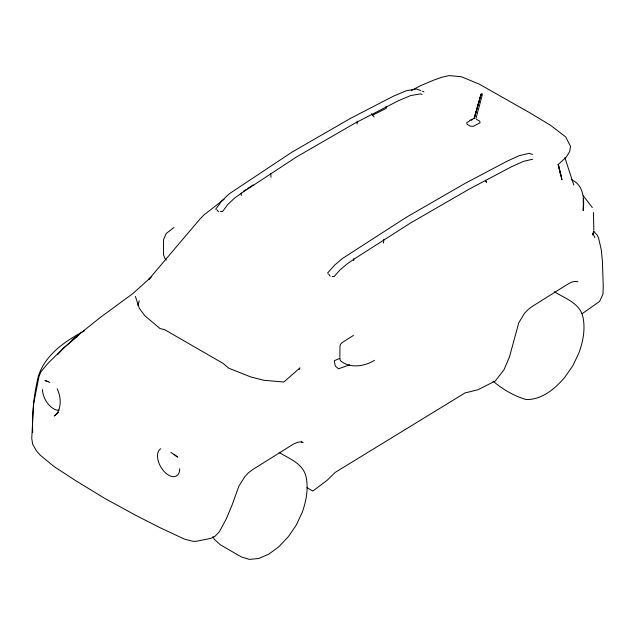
<?xml version="1.0" encoding="UTF-8"?>
<svg xmlns="http://www.w3.org/2000/svg" width="635" height="635" viewBox="0 0 635 635"><rect width="100%" height="100%" fill="white"/><g stroke="black" fill="none" stroke-linecap="round" stroke-linejoin="round"><path stroke-width="0.95" d="M583.232 205.121L583.184 210.653C584.47 199.453 583.676 184.848 571.54 179.808M583.247 203.279L583.295 198.676M593.463 212.519L593.82 229.918M339.836 357.148L339.987 346.004L340.503 344.337L342.003 342.694L353.441 335.407M357.1 124.008L357.188 121.221M353.616 260.652L353.822 258.731M383.461 243.03L383.842 239.474M475.956 118.562L482.314 94.782L481.973 93.472L481.076 94.067L474.337 118.229L473.996 118.697L481.02 94.504L474.337 118.229L469.456 120.507M137.771 305.348L139.287 300.799M592.376 235.021L593.947 231.386L593.352 231.108M299.117 369.626L299.958 367.879L283.837 382.024L263.985 380.286L250.785 376.936L228.783 368.221L223.171 363.45L164.679 329.684L159.98 328.509L144.891 315.801L139.295 308.292L135.39 296.323M215.678 209.233L222.004 200.612L229.275 193.794L292.021 152.114L350.56 118.324L393.573 96.115L406.186 90.781L416.623 88.979L420.807 90.559M327.477 273.153L334.701 265.049L342.44 258.501L406.17 217.392L464.701 183.594L507.246 161.115L519.509 155.583L529.185 153.337L532.511 154.464M57.793 354.306L64.611 347.202M151.781 276.566L133.025 293.426L100.29 317.484L81.074 332.819L63.135 348.496L48.387 362.879L40.815 371.919L38.981 376.555L33.623 403.701L31.75 438.333L32.607 444.04L36.298 450.723L40.322 455.247L53.959 466.471L75.025 480.258L104.664 498.332L135.969 515.445L159.861 527.606L184.531 539.155L193.167 541.345L196.707 541.218L210.891 538.345L214.701 536.631L219.385 531.725L226.338 518.811L232.037 505.158L238.871 486.212L244.761 476.806L248.372 472.861L252.27 469.852L293.688 443.936L297.378 442.381L300.482 441.873L303.078 442.619L301.371 441.642M149.931 278.344L148.59 279.583L199.961 219.043L203.803 215.067L224.155 199.231M57.952 412.742L56.642 413.949C61.778 406.59 60.809 396.542 57.182 388.747M558.3 164.465L561.927 179.705L558.3 164.465L566.158 157.226L569.698 151.575L570.508 146.312L565.737 136.954L550.474 125.254L529.606 112.673L479.488 84.264L461.447 76.748L449.128 75.597L442.246 77.145L434.245 79.931L420.846 85.527L411.297 90.551M58.372 412.282L54.229 416.036L57.118 413.441M63.135 348.496L78.78 334.851L72.049 339.757M582.097 313.706L599.583 301.45L602.964 294.164L603.25 285.98L602.393 261.064L601.329 250.047L598.551 237.934L597.241 235.125L593.646 231.354M243.554 191.191L245.959 189.627M247.563 188.579L253.19 184.936M173.958 227.513L166.164 233.545L163.576 239.474L163.505 254.873L165.14 258.778L166.314 260.104M84.519 330.692C65.127 341.249 44.744 354.719 38.116 377.119C33.877 395.137 31.877 413.79 32.703 432.3M374.436 360.315C364.688 366.522 349.798 368.689 340.455 360.743L339.868 359.029M469.297 121.277L466.725 122.642L467.074 124.269L470.233 126.095L473.162 126.357L480.084 122.761L479.663 121.142L476.504 119.316M471.011 120.372L472.726 119.467M372.332 115.316L386.175 108.379L386.032 106.513M340.344 358.148L334.272 360.704L335.296 366.046L338.558 368.792L349.702 364.823M532.654 159.226L523.51 161.346L511.516 166.751L469.075 189.182L410.678 222.901L354.957 258.508L347.274 263.795L339.955 269.986L334.073 276.582L332.161 276.487M577.953 281.773L574.699 281.392L571.048 282.321L567.253 284.48L532.209 306.459L528.272 309.38L524.581 313.23L518.787 322.77L509.484 356.862L503.952 369.864L495.236 381.024L477.996 389.731L464.995 392.938L335.193 472.408L327.398 480.076L312.841 491.053L306.935 487.648M220.361 211.312L222.544 211.566L227.703 204.549L234.569 198.104L242.07 192.707L297.005 156.647L355.409 122.928L398.312 100.774L410.654 95.56L420.513 93.853L422.053 94.44M48.038 381.619L44.902 380.484L49.832 382.421M422.426 91.226L423.982 91.916M554.292 291.711C564.952 298.394 579.533 302.919 582.859 316.659C585.533 328.803 583.12 341.225 578.993 352.75L572.929 365.577L564.848 377.246C555.085 388.683 542.107 399.812 526.209 399.558C514.064 396.057 502.555 389.295 493.006 381.111M279.114 452.525C289.401 458.708 302.879 463.463 305.999 476.504C308.673 488.648 306.26 501.063 302.133 512.596L296.069 525.423L288.504 536.504L278.67 546.933L268.668 554.228L258.667 558.482L249.341 559.403L241.34 556.935L220.242 544.751L214.098 539.059L212.939 536.496M485.394 181.356L486.696 182.277L485.275 180.261M170.823 452.279L177.633 457.121L174.157 454.43M216.718 209.693L218.519 211.773M371.316 113.713L374.071 116.911M583.335 195.802L592.328 207.518M328.517 273.891L330.168 276.233M592.884 233.156L594.836 237.673M564.896 157.726L573.826 185.055M557.998 164.354L560.903 175.427M270.708 173.704L271.042 177.252M241.109 193.048L241.34 195.477M179.713 468.749A15.708 9.073 60 0 1 164.354 471.734A15.708 9.073 60 0 1 160.742 448.731M59.15 410.25A15.708 9.073 60 0 1 42.489 389.525"/></g></svg>
